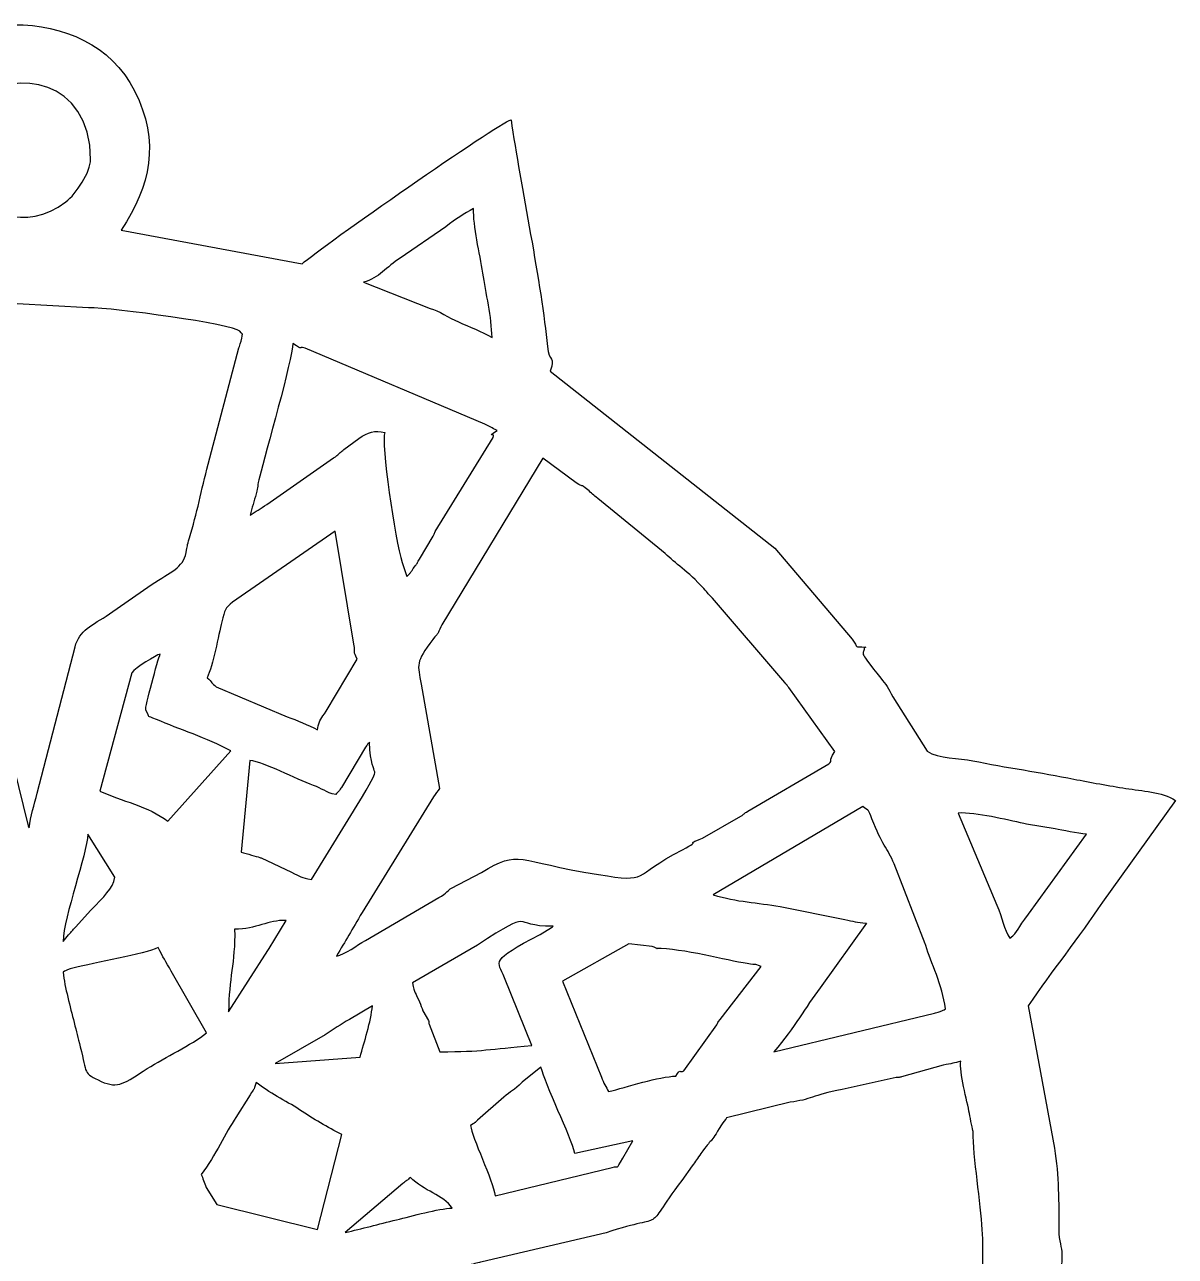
# Model space of a CAD drawing. Header units: millimetres. Extents: x -101 to 99, y -101 to 103.
# Drawn here: x 28.09 to 51.66, y 76.53 to 101.74 of the extents above; entities that cross this region are included whole.
import ezdxf

# ---------------------------------------------------------------- set-up
doc = ezdxf.new("R2010")
doc.units = ezdxf.units.MM
doc.header["$MEASUREMENT"] = 0
doc.layers.add('layer 1', color=7, linetype='Continuous')

msp = doc.modelspace()

# ---------------------------------------------------------------- linework, layer by layer
at = {"layer": 'layer 1'}
for points, knots in [([(49.3329, 69.6046), (49.2068, 69.7942), (49.063, 69.9256), (48.9628, 70.1201), (48.9628, 70.1201), (48.7252, 70.581), (48.4967, 70.5656), (48.672, 71.2179), (48.672, 71.2179), (48.9985, 72.4329), (49.1935, 73.6604), (49.2788, 74.9419), (49.2788, 74.9419), (49.2979, 75.2294), (49.2631, 75.5395), (49.2727, 75.8262), (49.2727, 75.8262), (49.282, 76.1036), (49.3384, 76.2111), (49.3382, 76.577), (49.3382, 76.577), (49.3382, 76.7209), (49.2752, 76.829), (49.2743, 77.0768), (49.2743, 77.0768), (49.2721, 77.6179), (49.2777, 78.1918), (49.1836, 78.7434), (49.1836, 78.7434), (49.1836, 78.7434), (48.6488, 81.6605), (48.6488, 81.6605), (48.6488, 81.6605), (49.1279, 82.3792), (49.6929, 83.057), (50.1663, 83.7835), (50.1663, 83.7835), (50.1663, 83.7835), (51.6617, 85.8653), (51.6617, 85.8653), (51.6617, 85.8653), (51.3902, 86.0437), (50.9704, 86.0581), (50.6489, 86.1096), (50.6489, 86.1096), (50.3084, 86.1642), (49.9095, 86.2347), (49.5848, 86.3007), (49.5848, 86.3007), (48.9134, 86.4373), (48.1897, 86.5359), (47.5111, 86.6775), (47.5111, 86.6775), (47.2407, 86.734), (46.8072, 86.7212), (46.5782, 86.8692), (46.5782, 86.8692), (46.5782, 86.8692), (45.8753, 87.9878), (45.8753, 87.9878), (45.8753, 87.9878), (45.7832, 88.1618), (45.7331, 88.2373), (45.6278, 88.3681), (45.6278, 88.3681), (45.1637, 88.9439), (45.2702, 88.8211), (45.289, 88.9786), (45.289, 88.9786), (45.2911, 88.9959), (45.3113, 88.9945), (45.3217, 89.0033), (45.3217, 89.0033), (45.0565, 89.0127), (45.1817, 88.9744), (45.0416, 89.1621), (45.0416, 89.1621), (45.0416, 89.1621), (43.454, 91.0277), (43.454, 91.0277), (43.454, 91.0277), (43.454, 91.0277), (38.8572, 94.6517), (38.8572, 94.6517), (38.8572, 94.6517), (38.9656, 94.9691), (38.829, 94.8211), (38.7985, 95.158), (38.7985, 95.158), (38.6872, 96.3902), (38.2451, 98.4827), (38.0541, 99.7979), (38.0541, 99.7979), (37.7736, 99.7102), (34.1701, 97.2032), (33.7737, 96.848), (33.7737, 96.848), (33.7737, 96.848), (30.0711, 97.5386), (30.0711, 97.5386), (30.0711, 97.5386), (30.6686, 98.4358), (30.87, 99.3492), (30.3448, 100.3861), (30.3448, 100.3861), (29.863, 101.3375), (28.8791, 101.7442), (27.8743, 101.7435), (27.8743, 101.7435), (26.9339, 101.7428), (26.0669, 100.9784), (25.7184, 100.1958), (25.7184, 100.1958), (25.2817, 99.2152), (25.54, 98.437), (26.0533, 97.5396), (26.0533, 97.5396), (26.0533, 97.5396), (24.3546, 97.2935), (24.3546, 97.2935), (24.3546, 97.2935), (22.553, 96.9199), (22.9925, 96.8451), (22.2499, 97.3681), (22.2499, 97.3681), (22.2499, 97.3681), (20.6712, 98.4925), (20.6712, 98.4925), (20.6712, 98.4925), (20.3647, 98.7067), (18.877, 99.8893), (18.5229, 99.9894), (18.5229, 99.9894), (18.5187, 99.4548), (18.159, 97.8277), (18.0568, 97.3144), (18.0568, 97.3144), (18.0568, 97.3144), (17.7431, 95.7366), (17.7431, 95.7366), (17.7431, 95.7366), (17.7356, 95.6062), (17.7594, 95.6784), (17.7305, 95.5066), (17.7305, 95.5066), (17.6847, 95.2348), (17.6454, 95.1434), (17.6428, 94.8417), (17.6428, 94.8417), (17.366, 94.7773), (16.6733, 94.3134), (16.4087, 94.13), (16.4087, 94.13), (16.4087, 94.13), (14.9833, 93.104), (14.9833, 93.104), (14.9833, 93.104), (14.0991, 92.4116), (12.6647, 91.1556), (11.9975, 90.258), (11.9975, 90.258), (11.9975, 90.258), (11.3502, 89.4606), (11.3502, 89.4606), (11.3502, 89.4606), (11.1776, 89.2437), (11.0587, 89.1054), (10.9157, 88.8907), (10.9157, 88.8907), (10.8381, 88.7743), (10.7956, 88.7158), (10.7042, 88.5992), (10.7042, 88.5992), (10.4338, 88.2542), (9.962, 87.2925), (9.6744, 87.1874), (9.6744, 87.1874), (9.6445, 87.1765), (9.5381, 87.1473), (9.5259, 87.1447), (9.5259, 87.1447), (9.4026, 87.1185), (9.3156, 87.1204), (9.1888, 87.1007), (9.1888, 87.1007), (8.9358, 87.0614), (8.7575, 87.0255), (8.5451, 86.9948), (8.5451, 86.9948), (8.5451, 86.9948), (5.9595, 86.5678), (5.9595, 86.5678), (5.9595, 86.5678), (5.5417, 86.5073), (5.0763, 86.3773), (4.6534, 86.3674), (4.6534, 86.3674), (4.7485, 86.1789), (4.8004, 86.1263), (4.9182, 85.9453), (4.9182, 85.9453), (5.0363, 85.7638), (5.0908, 85.7173), (5.2022, 85.5333), (5.2022, 85.5333), (5.2022, 85.5333), (6.8437, 83.165), (6.8437, 83.165), (6.8437, 83.165), (6.9583, 83.0177), (7.0068, 82.9132), (7.1239, 82.7512), (7.1239, 82.7512), (7.694, 81.9627), (7.6225, 82.2918), (7.4374, 81.3857), (7.4374, 81.3857), (7.4374, 81.3857), (6.9047, 78.2113), (6.9047, 78.2113), (6.9047, 78.2113), (6.8773, 77.0066), (6.785, 75.6665), (6.914, 74.447), (6.914, 74.447), (6.9483, 74.1232), (6.9751, 74.4873), (6.9754, 74.1921), (6.9754, 74.1921), (6.9767, 73.2167), (7.2694, 72.2912), (7.4552, 71.3419), (7.4552, 71.3419), (7.5136, 71.0439), (7.4471, 71.0237), (7.3117, 70.8429), (7.3117, 70.8429), (6.7333, 70.0708), (6.2371, 69.2603), (5.6375, 68.4991), (5.6375, 68.4991), (5.6375, 68.4991), (4.5203, 66.912), (4.5203, 66.912), (4.5203, 66.912), (4.8175, 66.7044), (5.3125, 66.7089), (5.6416, 66.6435), (5.6416, 66.6435), (5.6416, 66.6435), (9.0405, 66.0276), (9.0405, 66.0276), (9.0405, 66.0276), (9.7634, 65.8796), (9.6551, 65.8669), (9.957, 65.2927), (9.957, 65.2927), (9.957, 65.2927), (10.775, 64.0617), (10.775, 64.0617), (10.775, 64.0617), (10.8499, 63.9561), (10.8424, 63.9713), (10.9112, 63.8812), (10.9112, 63.8812), (11.1179, 63.6107), (11.2785, 63.374), (11.5074, 63.0982), (11.5074, 63.0982), (11.5074, 63.0982), (12.4668, 61.9828), (12.4668, 61.9828), (12.4668, 61.9828), (12.5726, 61.8492), (12.6871, 61.7211), (12.7954, 61.6162), (12.7954, 61.6162), (13.2297, 61.1958), (13.5814, 60.7846), (14.042, 60.4229), (14.042, 60.4229), (14.042, 60.4229), (14.9858, 59.6723), (14.9858, 59.6723), (14.9858, 59.6723), (15.1055, 59.578), (15.2316, 59.4679), (15.36, 59.3592), (15.36, 59.3592), (15.36, 59.3592), (17.1268, 58.1696), (17.1268, 58.1696), (17.1268, 58.1696), (17.237, 58.1044), (17.2854, 58.0065), (17.3196, 57.8032), (17.3196, 57.8032), (17.452, 57.0157), (17.5501, 56.0053), (17.7253, 55.2658), (17.7253, 55.2658), (17.7572, 55.1314), (17.753, 55.0888), (17.7784, 54.9359), (17.7784, 54.9359), (17.8084, 54.7547), (17.8083, 54.7898), (17.8218, 54.574), (17.8218, 54.574), (17.8476, 54.1588), (18.0819, 53.4992), (18.0836, 52.9795), (18.0836, 52.9795), (18.399, 53.0617), (18.5694, 53.2593), (18.8167, 53.439), (18.8167, 53.439), (18.8167, 53.439), (21.1641, 55.0471), (21.1641, 55.0471), (21.1641, 55.0471), (21.4032, 55.2081), (21.6697, 55.442), (21.9325, 55.5658), (21.9325, 55.5658), (22.1755, 55.6802), (22.2897, 55.9558), (22.6129, 55.8706), (22.6129, 55.8706), (22.7572, 55.8325), (22.7604, 55.8146), (22.8701, 55.7872), (22.8701, 55.7872), (22.8701, 55.7872), (26.1393, 55.2225), (26.1393, 55.2225), (26.1393, 55.2225), (26.4266, 55.2464), (26.4915, 55.2148), (26.6912, 55.1874), (26.6912, 55.1874), (27.226, 55.1141), (28.7329, 55.1464), (29.3202, 55.1734), (29.3202, 55.1734), (30.1788, 55.2131), (31.0976, 55.376), (31.938, 55.5052), (31.938, 55.5052), (33.543, 55.752), (33.0172, 56.1126), (34.2214, 55.1844), (34.2214, 55.1844), (34.2214, 55.1844), (36.7485, 53.3733), (36.7485, 53.3733), (36.7485, 53.3733), (37.0148, 53.1787), (37.3126, 52.9163), (37.6143, 52.7912), (37.6143, 52.7912), (37.6143, 52.7912), (38.55, 57.8747), (38.55, 57.8747), (38.55, 57.8747), (38.5573, 57.8793), (38.5704, 57.885), (38.5731, 57.8867), (38.5731, 57.8867), (38.5757, 57.8883), (38.5923, 57.897), (38.5956, 57.8992), (38.5956, 57.8992), (38.599, 57.9014), (38.6139, 57.9106), (38.6177, 57.9134), (38.6177, 57.9134), (38.6177, 57.9134), (38.6641, 57.951), (38.6641, 57.951), (38.6641, 57.951), (38.7201, 57.9968), (38.7126, 58.0047), (38.7934, 58.0567), (38.7934, 58.0567), (39.6155, 58.5865), (40.1397, 58.8596), (40.9853, 59.5186), (40.9853, 59.5186), (41.253, 59.7271), (40.7447, 59.361), (41.0484, 59.5672), (41.0484, 59.5672), (41.0484, 59.5672), (41.1989, 59.6721), (41.1989, 59.6721), (41.1989, 59.6721), (41.4233, 59.903), (41.6662, 60.0228), (41.8969, 60.232), (41.8969, 60.232), (42.7747, 61.0282), (43.6123, 61.8422), (44.371, 62.7767), (44.371, 62.7767), (44.4523, 62.8769), (44.5039, 62.9641), (44.5941, 63.0631), (44.5941, 63.0631), (45.0232, 63.5344), (45.4262, 64.0917), (45.7871, 64.6389), (45.7871, 64.6389), (45.7871, 64.6389), (45.9183, 64.8691), (45.9183, 64.8691), (45.9183, 64.8691), (45.9318, 64.8921), (46.0117, 65.0249), (46.0168, 65.0322), (46.0168, 65.0322), (46.0168, 65.0322), (46.1485, 65.1842), (46.1485, 65.1842), (46.1485, 65.1842), (46.1517, 65.1891), (46.1593, 65.2033), (46.1618, 65.2084), (46.1618, 65.2084), (46.1618, 65.2084), (46.3256, 65.5941), (46.3256, 65.5941), (46.3256, 65.5941), (46.8783, 65.5856), (48.3506, 65.903), (48.8767, 65.9933), (48.8767, 65.9933), (48.8767, 65.9933), (51.4721, 66.4727), (51.4721, 66.4727), (51.4721, 66.4727), (51.4721, 66.4727), (49.6834, 69.0796), (49.6834, 69.0796), (49.6834, 69.0796), (49.6138, 69.1897), (49.5919, 69.2397), (49.5149, 69.3489), (49.5149, 69.3489), (49.5149, 69.3489), (49.3329, 69.6046), (49.3329, 69.6046)], [0, 0, 0, 0, 0.0087719, 0.0087719, 0.0087719, 0.0087719, 0.0175439, 0.0175439, 0.0175439, 0.0175439, 0.0263158, 0.0263158, 0.0263158, 0.0263158, 0.0350877, 0.0350877, 0.0350877, 0.0350877, 0.0438596, 0.0438596, 0.0438596, 0.0438596, 0.0526316, 0.0526316, 0.0526316, 0.0526316, 0.0614035, 0.0614035, 0.0614035, 0.0614035, 0.0701754, 0.0701754, 0.0701754, 0.0701754, 0.0789474, 0.0789474, 0.0789474, 0.0789474, 0.0877193, 0.0877193, 0.0877193, 0.0877193, 0.0964912, 0.0964912, 0.0964912, 0.0964912, 0.1052632, 0.1052632, 0.1052632, 0.1052632, 0.1140351, 0.1140351, 0.1140351, 0.1140351, 0.122807, 0.122807, 0.122807, 0.122807, 0.1315789, 0.1315789, 0.1315789, 0.1315789, 0.1403509, 0.1403509, 0.1403509, 0.1403509, 0.1491228, 0.1491228, 0.1491228, 0.1491228, 0.1578947, 0.1578947, 0.1578947, 0.1578947, 0.1666667, 0.1666667, 0.1666667, 0.1666667, 0.1754386, 0.1754386, 0.1754386, 0.1754386, 0.1842105, 0.1842105, 0.1842105, 0.1842105, 0.1929825, 0.1929825, 0.1929825, 0.1929825, 0.2017544, 0.2017544, 0.2017544, 0.2017544, 0.2105263, 0.2105263, 0.2105263, 0.2105263, 0.2192982, 0.2192982, 0.2192982, 0.2192982, 0.2280702, 0.2280702, 0.2280702, 0.2280702, 0.2368421, 0.2368421, 0.2368421, 0.2368421, 0.245614, 0.245614, 0.245614, 0.245614, 0.254386, 0.254386, 0.254386, 0.254386, 0.2631579, 0.2631579, 0.2631579, 0.2631579, 0.2719298, 0.2719298, 0.2719298, 0.2719298, 0.2807018, 0.2807018, 0.2807018, 0.2807018, 0.2894737, 0.2894737, 0.2894737, 0.2894737, 0.2982456, 0.2982456, 0.2982456, 0.2982456, 0.3070175, 0.3070175, 0.3070175, 0.3070175, 0.3157895, 0.3157895, 0.3157895, 0.3157895, 0.3245614, 0.3245614, 0.3245614, 0.3245614, 0.3333333, 0.3333333, 0.3333333, 0.3333333, 0.3421053, 0.3421053, 0.3421053, 0.3421053, 0.3508772, 0.3508772, 0.3508772, 0.3508772, 0.3596491, 0.3596491, 0.3596491, 0.3596491, 0.3684211, 0.3684211, 0.3684211, 0.3684211, 0.377193, 0.377193, 0.377193, 0.377193, 0.3859649, 0.3859649, 0.3859649, 0.3859649, 0.3947368, 0.3947368, 0.3947368, 0.3947368, 0.4035088, 0.4035088, 0.4035088, 0.4035088, 0.4122807, 0.4122807, 0.4122807, 0.4122807, 0.4210526, 0.4210526, 0.4210526, 0.4210526, 0.4298246, 0.4298246, 0.4298246, 0.4298246, 0.4385965, 0.4385965, 0.4385965, 0.4385965, 0.4473684, 0.4473684, 0.4473684, 0.4473684, 0.4561404, 0.4561404, 0.4561404, 0.4561404, 0.4649123, 0.4649123, 0.4649123, 0.4649123, 0.4736842, 0.4736842, 0.4736842, 0.4736842, 0.4824561, 0.4824561, 0.4824561, 0.4824561, 0.4912281, 0.4912281, 0.4912281, 0.4912281, 0.5, 0.5, 0.5, 0.5, 0.5087719, 0.5087719, 0.5087719, 0.5087719, 0.5175439, 0.5175439, 0.5175439, 0.5175439, 0.5263158, 0.5263158, 0.5263158, 0.5263158, 0.5350877, 0.5350877, 0.5350877, 0.5350877, 0.5438596, 0.5438596, 0.5438596, 0.5438596, 0.5526316, 0.5526316, 0.5526316, 0.5526316, 0.5614035, 0.5614035, 0.5614035, 0.5614035, 0.5701754, 0.5701754, 0.5701754, 0.5701754, 0.5789474, 0.5789474, 0.5789474, 0.5789474, 0.5877193, 0.5877193, 0.5877193, 0.5877193, 0.5964912, 0.5964912, 0.5964912, 0.5964912, 0.6052632, 0.6052632, 0.6052632, 0.6052632, 0.6140351, 0.6140351, 0.6140351, 0.6140351, 0.622807, 0.622807, 0.622807, 0.622807, 0.6315789, 0.6315789, 0.6315789, 0.6315789, 0.6403509, 0.6403509, 0.6403509, 0.6403509, 0.6491228, 0.6491228, 0.6491228, 0.6491228, 0.6578947, 0.6578947, 0.6578947, 0.6578947, 0.6666667, 0.6666667, 0.6666667, 0.6666667, 0.6754386, 0.6754386, 0.6754386, 0.6754386, 0.6842105, 0.6842105, 0.6842105, 0.6842105, 0.6929825, 0.6929825, 0.6929825, 0.6929825, 0.7017544, 0.7017544, 0.7017544, 0.7017544, 0.7105263, 0.7105263, 0.7105263, 0.7105263, 0.7192982, 0.7192982, 0.7192982, 0.7192982, 0.7280702, 0.7280702, 0.7280702, 0.7280702, 0.7368421, 0.7368421, 0.7368421, 0.7368421, 0.745614, 0.745614, 0.745614, 0.745614, 0.754386, 0.754386, 0.754386, 0.754386, 0.7631579, 0.7631579, 0.7631579, 0.7631579, 0.7719298, 0.7719298, 0.7719298, 0.7719298, 0.7807018, 0.7807018, 0.7807018, 0.7807018, 0.7894737, 0.7894737, 0.7894737, 0.7894737, 0.7982456, 0.7982456, 0.7982456, 0.7982456, 0.8070175, 0.8070175, 0.8070175, 0.8070175, 0.8157895, 0.8157895, 0.8157895, 0.8157895, 0.8245614, 0.8245614, 0.8245614, 0.8245614, 0.8333333, 0.8333333, 0.8333333, 0.8333333, 0.8421053, 0.8421053, 0.8421053, 0.8421053, 0.8508772, 0.8508772, 0.8508772, 0.8508772, 0.8596491, 0.8596491, 0.8596491, 0.8596491, 0.8684211, 0.8684211, 0.8684211, 0.8684211, 0.877193, 0.877193, 0.877193, 0.877193, 0.8859649, 0.8859649, 0.8859649, 0.8859649, 0.8947368, 0.8947368, 0.8947368, 0.8947368, 0.9035088, 0.9035088, 0.9035088, 0.9035088, 0.9122807, 0.9122807, 0.9122807, 0.9122807, 0.9210526, 0.9210526, 0.9210526, 0.9210526, 0.9298246, 0.9298246, 0.9298246, 0.9298246, 0.9385965, 0.9385965, 0.9385965, 0.9385965, 0.9473684, 0.9473684, 0.9473684, 0.9473684, 0.9561404, 0.9561404, 0.9561404, 0.9561404, 0.9649123, 0.9649123, 0.9649123, 0.9649123, 0.9736842, 0.9736842, 0.9736842, 0.9736842, 0.9824561, 0.9824561, 0.9824561, 0.9824561, 1, 1, 1, 1]), ([(29.4428, 98.9821), (29.4429, 98.7387), (29.1525, 98.2817), (28.933, 98.1153), (28.933, 98.1153), (28.1105, 97.4918), (27.2011, 97.8812), (26.8608, 98.5317), (26.8608, 98.5317), (26.8345, 98.582), (26.7899, 98.7067), (26.7752, 98.7579), (26.7752, 98.7579), (26.7178, 98.9573), (26.6685, 99.1094), (26.7091, 99.3247), (26.7091, 99.3247), (26.7839, 99.722), (26.9475, 99.9867), (27.1987, 100.223), (27.1987, 100.223), (27.8493, 100.8346), (29.442, 100.656), (29.4428, 98.9821)], [0, 0, 0, 0, 0.1428571, 0.1428571, 0.1428571, 0.1428571, 0.2857143, 0.2857143, 0.2857143, 0.2857143, 0.4285714, 0.4285714, 0.4285714, 0.4285714, 0.5714286, 0.5714286, 0.5714286, 0.5714286, 0.7142857, 0.7142857, 0.7142857, 0.7142857, 1, 1, 1, 1]), ([(35.0291, 96.4712), (35.3545, 96.5561), (35.5016, 96.7879), (35.7828, 96.9655), (35.7828, 96.9655), (35.7828, 96.9655), (36.7185, 97.6038), (36.7185, 97.6038), (36.7185, 97.6038), (36.9268, 97.7735), (37.0851, 97.8683), (37.288, 97.9777), (37.288, 97.9777), (37.272, 97.6288), (37.4178, 97.0544), (37.4766, 96.6593), (37.4766, 96.6593), (37.536, 96.2602), (37.6579, 95.751), (37.665, 95.342), (37.665, 95.342), (37.4429, 95.4631), (37.2044, 95.5575), (36.9771, 95.6588), (36.9771, 95.6588), (36.7789, 95.747), (36.5759, 95.8829), (36.3986, 95.9366), (36.3986, 95.9366), (36.3986, 95.9366), (35.0291, 96.4712), (35.0291, 96.4712)], [0, 0, 0, 0, 0.1111111, 0.1111111, 0.1111111, 0.1111111, 0.2222222, 0.2222222, 0.2222222, 0.2222222, 0.3333333, 0.3333333, 0.3333333, 0.3333333, 0.4444444, 0.4444444, 0.4444444, 0.4444444, 0.5555556, 0.5555556, 0.5555556, 0.5555556, 0.6666667, 0.6666667, 0.6666667, 0.6666667, 0.7777778, 0.7777778, 0.7777778, 0.7777778, 1, 1, 1, 1]), ([(23.9207, 95.5928), (24.351, 95.5927), (26.0604, 96.0082), (26.9876, 95.9599), (26.9876, 95.9599), (27.2954, 95.9439), (27.61, 96.0325), (27.9371, 96.0322), (27.9371, 96.0322), (27.9371, 96.0322), (29.3999, 95.9499), (29.3999, 95.9499), (29.3999, 95.9499), (29.9122, 95.9457), (32.3501, 95.618), (32.5019, 95.4668), (32.5019, 95.4668), (32.5717, 95.3641), (32.5551, 95.4658), (32.5396, 95.325), (32.5396, 95.325), (32.5321, 95.2564), (32.4853, 95.1497), (32.4794, 95.13), (32.4794, 95.13), (32.4794, 95.13), (31.8504, 92.7439), (31.8504, 92.7439), (31.8504, 92.7439), (31.7079, 92.2198), (31.6242, 91.742), (31.4684, 91.2391), (31.4684, 91.2391), (31.4107, 91.0531), (31.4307, 91.0859), (31.3981, 90.9361), (31.3981, 90.9361), (31.328, 90.6133), (31.1018, 90.5641), (30.6829, 90.2739), (30.6829, 90.2739), (30.6829, 90.2739), (29.8318, 89.6811), (29.8318, 89.6811), (29.8318, 89.6811), (29.4633, 89.4416), (29.217, 89.3528), (29.1231, 89.006), (29.1231, 89.006), (29.1231, 89.006), (28.3492, 86.016), (28.3492, 86.016), (28.3492, 86.016), (28.2918, 85.7679), (28.2088, 85.5382), (28.1839, 85.3047), (28.1839, 85.3047), (28.1764, 85.3169), (28.1655, 85.3336), (28.1618, 85.3415), (28.1618, 85.3415), (28.1618, 85.3415), (27.453, 88.2053), (27.453, 88.2053), (27.453, 88.2053), (27.2378, 89.2043), (27.3093, 89.16), (26.9059, 89.4781), (26.9059, 89.4781), (26.9059, 89.4781), (25.5638, 90.4603), (25.5638, 90.4603), (25.5638, 90.4603), (25.0431, 90.8242), (25.1085, 90.5912), (24.9772, 91.1896), (24.9772, 91.1896), (24.9772, 91.1896), (23.9207, 95.5928), (23.9207, 95.5928)], [0, 0, 0, 0, 0.047619, 0.047619, 0.047619, 0.047619, 0.0952381, 0.0952381, 0.0952381, 0.0952381, 0.1428571, 0.1428571, 0.1428571, 0.1428571, 0.1904762, 0.1904762, 0.1904762, 0.1904762, 0.2380952, 0.2380952, 0.2380952, 0.2380952, 0.2857143, 0.2857143, 0.2857143, 0.2857143, 0.3333333, 0.3333333, 0.3333333, 0.3333333, 0.3809524, 0.3809524, 0.3809524, 0.3809524, 0.4285714, 0.4285714, 0.4285714, 0.4285714, 0.4761905, 0.4761905, 0.4761905, 0.4761905, 0.5238095, 0.5238095, 0.5238095, 0.5238095, 0.5714286, 0.5714286, 0.5714286, 0.5714286, 0.6190476, 0.6190476, 0.6190476, 0.6190476, 0.6666667, 0.6666667, 0.6666667, 0.6666667, 0.7142857, 0.7142857, 0.7142857, 0.7142857, 0.7619048, 0.7619048, 0.7619048, 0.7619048, 0.8095238, 0.8095238, 0.8095238, 0.8095238, 0.8571429, 0.8571429, 0.8571429, 0.8571429, 0.9047619, 0.9047619, 0.9047619, 0.9047619, 1, 1, 1, 1]), ([(32.7105, 91.7057), (32.746, 91.8489), (32.7918, 91.9978), (32.8324, 92.1401), (32.8324, 92.1401), (32.8781, 92.3005), (32.8496, 92.2746), (32.9074, 92.502), (32.9074, 92.502), (33.0214, 92.9507), (33.5784, 94.9072), (33.5854, 95.2165), (33.5854, 95.2165), (33.832, 95.0599), (33.6626, 95.165), (33.836, 95.1243), (33.836, 95.1243), (33.836, 95.1243), (37.5196, 93.5653), (37.5196, 93.5653), (37.5196, 93.5653), (37.6255, 93.5128), (37.649, 93.495), (37.7673, 93.4362), (37.7673, 93.4362), (37.5294, 93.261), (37.746, 93.432), (37.6848, 93.29), (37.6848, 93.29), (37.6848, 93.29), (36.4993, 91.3717), (36.4993, 91.3717), (36.4993, 91.3717), (36.4797, 91.3261), (36.5061, 91.3541), (36.4594, 91.2753), (36.4594, 91.2753), (36.4594, 91.2753), (36.1775, 90.8031), (36.1775, 90.8031), (36.1775, 90.8031), (36.103, 90.6742), (36.1405, 90.7313), (36.0515, 90.6083), (36.0515, 90.6083), (35.9723, 90.4989), (36.0192, 90.5466), (35.9195, 90.4505), (35.9195, 90.4505), (35.9195, 90.4505), (35.8212, 90.7321), (35.8212, 90.7321), (35.8212, 90.7321), (35.6877, 91.1937), (35.3788, 93.2098), (35.4682, 93.3967), (35.4682, 93.3967), (35.2599, 93.4434), (35.128, 93.4101), (34.9337, 93.2734), (34.9337, 93.2734), (34.9337, 93.2734), (34.6272, 93.0441), (34.6272, 93.0441), (34.6272, 93.0441), (34.616, 93.0362), (34.6023, 93.0242), (34.5916, 93.0159), (34.5916, 93.0159), (34.532, 92.9698), (34.5269, 92.9515), (34.4208, 92.8743), (34.4208, 92.8743), (34.4208, 92.8743), (33.0504, 91.9244), (33.0504, 91.9244), (33.0504, 91.9244), (32.9233, 91.8354), (32.8213, 91.7766), (32.7105, 91.7057)], [0, 0, 0, 0, 0.047619, 0.047619, 0.047619, 0.047619, 0.0952381, 0.0952381, 0.0952381, 0.0952381, 0.1428571, 0.1428571, 0.1428571, 0.1428571, 0.1904762, 0.1904762, 0.1904762, 0.1904762, 0.2380952, 0.2380952, 0.2380952, 0.2380952, 0.2857143, 0.2857143, 0.2857143, 0.2857143, 0.3333333, 0.3333333, 0.3333333, 0.3333333, 0.3809524, 0.3809524, 0.3809524, 0.3809524, 0.4285714, 0.4285714, 0.4285714, 0.4285714, 0.4761905, 0.4761905, 0.4761905, 0.4761905, 0.5238095, 0.5238095, 0.5238095, 0.5238095, 0.5714286, 0.5714286, 0.5714286, 0.5714286, 0.6190476, 0.6190476, 0.6190476, 0.6190476, 0.6666667, 0.6666667, 0.6666667, 0.6666667, 0.7142857, 0.7142857, 0.7142857, 0.7142857, 0.7619048, 0.7619048, 0.7619048, 0.7619048, 0.8095238, 0.8095238, 0.8095238, 0.8095238, 0.8571429, 0.8571429, 0.8571429, 0.8571429, 0.9047619, 0.9047619, 0.9047619, 0.9047619, 1, 1, 1, 1]), ([(36.2118, 88.243), (36.1429, 88.6517), (36.0888, 88.6779), (36.4513, 89.1596), (36.4513, 89.1596), (36.4642, 89.1767), (36.5296, 89.2474), (36.5335, 89.2528), (36.5335, 89.2528), (36.5383, 89.2593), (36.5492, 89.2742), (36.5532, 89.2804), (36.5532, 89.2804), (36.5568, 89.2859), (36.5647, 89.3011), (36.5678, 89.3066), (36.5678, 89.3066), (36.5735, 89.3168), (36.6115, 89.4094), (36.6386, 89.4603), (36.6386, 89.4603), (36.6386, 89.4603), (38.7087, 92.8714), (38.7087, 92.8714), (38.7087, 92.8714), (38.7087, 92.8714), (39.3914, 92.3626), (39.3914, 92.3626), (39.3914, 92.3626), (39.5551, 92.2647), (39.4545, 92.3596), (39.6273, 92.2198), (39.6273, 92.2198), (39.7, 92.161), (39.7433, 92.1084), (39.8327, 92.046), (39.8327, 92.046), (39.8327, 92.046), (41.2117, 90.9173), (41.2117, 90.9173), (41.2117, 90.9173), (41.4154, 90.7157), (41.6753, 90.5601), (42.001, 90.2014), (42.001, 90.2014), (42.0954, 90.0974), (42.0971, 90.0819), (42.1824, 90.0052), (42.1824, 90.0052), (42.1824, 90.0052), (43.6621, 88.2785), (43.6621, 88.2785), (43.6621, 88.2785), (43.7274, 88.1989), (43.6902, 88.2467), (43.7419, 88.1764), (43.7419, 88.1764), (43.7419, 88.1764), (44.688, 86.8636), (44.688, 86.8636), (44.688, 86.8636), (44.5311, 86.6289), (44.6634, 86.7217), (44.5657, 86.6104), (44.5657, 86.6104), (44.5657, 86.6104), (42.9057, 85.6447), (42.9057, 85.6447), (42.9057, 85.6447), (42.8135, 85.5917), (42.8447, 85.5945), (42.759, 85.5406), (42.759, 85.5406), (42.759, 85.5406), (41.9778, 85.0941), (41.9778, 85.0941), (41.9778, 85.0941), (41.5548, 84.9273), (42.0199, 85.0905), (41.5646, 84.8544), (41.5646, 84.8544), (40.4917, 84.2981), (40.9118, 84.1775), (39.8461, 84.3461), (39.8461, 84.3461), (38.1303, 84.6175), (38.2486, 84.8765), (37.4459, 84.3896), (37.4459, 84.3896), (37.4459, 84.3896), (36.8355, 84.0708), (36.8355, 84.0708), (36.8355, 84.0708), (36.7584, 84.0302), (36.7445, 83.9612), (36.5755, 83.8757), (36.5755, 83.8757), (36.5755, 83.8757), (35.0705, 83.0003), (35.0705, 83.0003), (35.0705, 83.0003), (34.8864, 82.8975), (34.6712, 82.7166), (34.4768, 82.6774), (34.4768, 82.6774), (34.6656, 82.9882), (34.796, 83.2195), (35.003, 83.5696), (35.003, 83.5696), (35.003, 83.5696), (36.4662, 85.9378), (36.4662, 85.9378), (36.4662, 85.9378), (36.5157, 86.013), (36.5472, 86.0458), (36.5903, 86.1086), (36.5903, 86.1086), (36.5903, 86.1086), (36.2118, 88.243), (36.2118, 88.243)], [0, 0, 0, 0, 0.0322581, 0.0322581, 0.0322581, 0.0322581, 0.0645161, 0.0645161, 0.0645161, 0.0645161, 0.0967742, 0.0967742, 0.0967742, 0.0967742, 0.1290323, 0.1290323, 0.1290323, 0.1290323, 0.1612903, 0.1612903, 0.1612903, 0.1612903, 0.1935484, 0.1935484, 0.1935484, 0.1935484, 0.2258065, 0.2258065, 0.2258065, 0.2258065, 0.2580645, 0.2580645, 0.2580645, 0.2580645, 0.2903226, 0.2903226, 0.2903226, 0.2903226, 0.3225806, 0.3225806, 0.3225806, 0.3225806, 0.3548387, 0.3548387, 0.3548387, 0.3548387, 0.3870968, 0.3870968, 0.3870968, 0.3870968, 0.4193548, 0.4193548, 0.4193548, 0.4193548, 0.4516129, 0.4516129, 0.4516129, 0.4516129, 0.483871, 0.483871, 0.483871, 0.483871, 0.516129, 0.516129, 0.516129, 0.516129, 0.5483871, 0.5483871, 0.5483871, 0.5483871, 0.5806452, 0.5806452, 0.5806452, 0.5806452, 0.6129032, 0.6129032, 0.6129032, 0.6129032, 0.6451613, 0.6451613, 0.6451613, 0.6451613, 0.6774194, 0.6774194, 0.6774194, 0.6774194, 0.7096774, 0.7096774, 0.7096774, 0.7096774, 0.7419355, 0.7419355, 0.7419355, 0.7419355, 0.7741935, 0.7741935, 0.7741935, 0.7741935, 0.8064516, 0.8064516, 0.8064516, 0.8064516, 0.8387097, 0.8387097, 0.8387097, 0.8387097, 0.8709677, 0.8709677, 0.8709677, 0.8709677, 0.9032258, 0.9032258, 0.9032258, 0.9032258, 0.9354839, 0.9354839, 0.9354839, 0.9354839, 1, 1, 1, 1]), ([(31.8282, 88.3757), (31.9527, 88.6233), (32.0619, 89.253), (32.1315, 89.5191), (32.1315, 89.5191), (32.198, 89.7733), (32.1907, 89.7956), (32.3504, 89.9232), (32.3504, 89.9232), (32.3504, 89.9232), (34.4491, 91.3732), (34.4491, 91.3732), (34.4491, 91.3732), (34.4491, 91.3732), (34.8337, 89.0629), (34.8337, 89.0629), (34.8337, 89.0629), (34.8783, 88.8472), (34.8076, 88.9514), (34.9034, 88.7523), (34.9034, 88.7523), (34.9034, 88.7523), (34.2674, 87.6899), (34.2674, 87.6899), (34.2674, 87.6899), (34.1624, 87.5251), (34.1401, 87.5547), (34.087, 87.3093), (34.087, 87.3093), (33.8937, 87.4152), (33.6673, 87.5017), (33.4719, 87.5754), (33.4719, 87.5754), (33.4719, 87.5754), (32.0177, 88.19), (32.0177, 88.19), (32.0177, 88.19), (31.9167, 88.2621), (31.9358, 88.2806), (31.8282, 88.3757)], [0, 0, 0, 0, 0.0909091, 0.0909091, 0.0909091, 0.0909091, 0.1818182, 0.1818182, 0.1818182, 0.1818182, 0.2727273, 0.2727273, 0.2727273, 0.2727273, 0.3636364, 0.3636364, 0.3636364, 0.3636364, 0.4545455, 0.4545455, 0.4545455, 0.4545455, 0.5454545, 0.5454545, 0.5454545, 0.5454545, 0.6363636, 0.6363636, 0.6363636, 0.6363636, 0.7272727, 0.7272727, 0.7272727, 0.7272727, 0.8181818, 0.8181818, 0.8181818, 0.8181818, 1, 1, 1, 1]), ([(30.2874, 88.4748), (30.362, 88.5797), (30.7812, 88.8404), (30.8701, 88.8611), (30.8701, 88.8611), (30.8216, 88.7596), (30.548, 87.7523), (30.5727, 87.7138), (30.5727, 87.7138), (30.686, 87.5172), (30.5559, 87.6214), (30.7899, 87.5216), (30.7899, 87.5216), (31.2627, 87.3198), (31.81, 87.143), (32.3175, 86.8823), (32.3175, 86.8823), (32.3175, 86.8823), (31.0243, 85.4383), (31.0243, 85.4383), (31.0243, 85.4383), (30.6304, 85.7412), (30.0636, 85.8566), (29.6318, 86.0539), (29.6318, 86.0539), (29.6318, 86.0539), (30.2874, 88.4748), (30.2874, 88.4748)], [0, 0, 0, 0, 0.125, 0.125, 0.125, 0.125, 0.25, 0.25, 0.25, 0.25, 0.375, 0.375, 0.375, 0.375, 0.5, 0.5, 0.5, 0.5, 0.625, 0.625, 0.625, 0.625, 0.75, 0.75, 0.75, 0.75, 1, 1, 1, 1]), ([(34.4641, 85.9839), (34.4748, 85.9958), (34.4898, 86.0118), (34.4962, 86.0198), (34.4962, 86.0198), (34.5025, 86.0277), (34.5201, 86.0456), (34.5275, 86.0554), (34.5275, 86.0554), (34.5373, 86.0684), (34.5694, 86.1154), (34.5796, 86.1307), (34.5796, 86.1307), (34.5796, 86.1307), (35.0733, 86.9519), (35.0733, 86.9519), (35.0733, 86.9519), (35.1547, 87.0797), (35.0993, 86.9925), (35.1542, 87.0575), (35.1542, 87.0575), (35.1948, 86.1382), (35.4473, 86.7301), (35.0143, 85.9451), (35.0143, 85.9451), (35.0143, 85.9451), (33.9656, 84.2429), (33.9656, 84.2429), (33.9656, 84.2429), (33.7491, 84.2816), (33.742, 84.3091), (33.5584, 84.3934), (33.5584, 84.3934), (33.5584, 84.3934), (32.936, 84.6861), (32.936, 84.6861), (32.936, 84.6861), (32.9311, 84.6879), (32.915, 84.6936), (32.9096, 84.6954), (32.9096, 84.6954), (32.8244, 84.7226), (32.657, 84.7667), (32.5256, 84.8056), (32.5256, 84.8056), (32.5256, 84.8056), (32.7068, 86.6812), (32.7068, 86.6812), (32.7068, 86.6812), (33.0036, 86.6486), (33.6403, 86.3031), (34.01, 86.1706), (34.01, 86.1706), (34.1741, 86.1118), (34.2632, 86.0255), (34.4641, 85.9839)], [0, 0, 0, 0, 0.0666667, 0.0666667, 0.0666667, 0.0666667, 0.1333333, 0.1333333, 0.1333333, 0.1333333, 0.2, 0.2, 0.2, 0.2, 0.2666667, 0.2666667, 0.2666667, 0.2666667, 0.3333333, 0.3333333, 0.3333333, 0.3333333, 0.4, 0.4, 0.4, 0.4, 0.4666667, 0.4666667, 0.4666667, 0.4666667, 0.5333333, 0.5333333, 0.5333333, 0.5333333, 0.6, 0.6, 0.6, 0.6, 0.6666667, 0.6666667, 0.6666667, 0.6666667, 0.7333333, 0.7333333, 0.7333333, 0.7333333, 0.8, 0.8, 0.8, 0.8, 0.8666667, 0.8666667, 0.8666667, 0.8666667, 1, 1, 1, 1]), ([(45.2587, 85.7393), (45.3988, 85.6371), (45.3712, 85.6825), (45.4469, 85.486), (45.4469, 85.486), (45.647, 84.9666), (45.7685, 84.8832), (45.9018, 84.5664), (45.9018, 84.5664), (45.9018, 84.5664), (46.5392, 82.9309), (46.5392, 82.9309), (46.5392, 82.9309), (46.5413, 82.923), (46.5449, 82.9058), (46.5471, 82.898), (46.5471, 82.898), (46.6494, 82.5393), (46.8919, 82.0957), (46.9531, 81.5977), (46.9531, 81.5977), (46.9059, 81.5697), (46.9227, 81.5693), (46.8253, 81.5364), (46.8253, 81.5364), (46.8072, 81.5302), (46.7459, 81.513), (46.7265, 81.5089), (46.7265, 81.5089), (46.7265, 81.5089), (43.4396, 80.7201), (43.4396, 80.7201), (43.4396, 80.7201), (43.8771, 81.2403), (44.0787, 81.6181), (44.3862, 82.031), (44.3862, 82.031), (44.3862, 82.031), (45.3332, 83.355), (45.3332, 83.355), (45.3332, 83.355), (45.1294, 83.3628), (45.0713, 83.3891), (44.8888, 83.4286), (44.8888, 83.4286), (44.8888, 83.4286), (43.5699, 83.6952), (43.5699, 83.6952), (43.5699, 83.6952), (43.0928, 83.7725), (42.6907, 83.7841), (42.194, 83.9304), (42.194, 83.9304), (42.194, 83.9304), (45.2587, 85.7393), (45.2587, 85.7393)], [0, 0, 0, 0, 0.0666667, 0.0666667, 0.0666667, 0.0666667, 0.1333333, 0.1333333, 0.1333333, 0.1333333, 0.2, 0.2, 0.2, 0.2, 0.2666667, 0.2666667, 0.2666667, 0.2666667, 0.3333333, 0.3333333, 0.3333333, 0.3333333, 0.4, 0.4, 0.4, 0.4, 0.4666667, 0.4666667, 0.4666667, 0.4666667, 0.5333333, 0.5333333, 0.5333333, 0.5333333, 0.6, 0.6, 0.6, 0.6, 0.6666667, 0.6666667, 0.6666667, 0.6666667, 0.7333333, 0.7333333, 0.7333333, 0.7333333, 0.8, 0.8, 0.8, 0.8, 0.8666667, 0.8666667, 0.8666667, 0.8666667, 1, 1, 1, 1]), ([(48.2711, 83.0414), (48.1517, 83.2194), (48.1143, 83.4645), (48.0073, 83.7201), (48.0073, 83.7201), (48.0073, 83.7201), (47.2116, 85.6067), (47.2116, 85.6067), (47.2116, 85.6067), (47.5916, 85.6187), (48.2024, 85.469), (48.5585, 85.3922), (48.5585, 85.3922), (48.5769, 85.3882), (48.5923, 85.384), (48.6107, 85.3803), (48.6107, 85.3803), (48.6107, 85.3803), (49.196, 85.284), (49.196, 85.284), (49.196, 85.284), (49.3477, 85.2553), (49.6557, 85.1892), (49.8401, 85.175), (49.8401, 85.175), (49.8401, 85.175), (48.6541, 83.5364), (48.6541, 83.5364), (48.6541, 83.5364), (48.4141, 83.237), (48.4543, 83.1795), (48.2711, 83.0414)], [0, 0, 0, 0, 0.1111111, 0.1111111, 0.1111111, 0.1111111, 0.2222222, 0.2222222, 0.2222222, 0.2222222, 0.3333333, 0.3333333, 0.3333333, 0.3333333, 0.4444444, 0.4444444, 0.4444444, 0.4444444, 0.5555556, 0.5555556, 0.5555556, 0.5555556, 0.6666667, 0.6666667, 0.6666667, 0.6666667, 0.7777778, 0.7777778, 0.7777778, 0.7777778, 1, 1, 1, 1]), ([(28.8785, 82.9782), (28.8938, 83.4929), (29.3691, 84.7596), (29.3845, 85.1711), (29.3845, 85.1711), (29.3845, 85.1711), (29.9415, 84.2964), (29.9415, 84.2964), (29.9415, 84.2964), (29.8888, 84.0447), (29.7243, 83.9096), (29.4434, 83.6085), (29.4434, 83.6085), (29.4434, 83.6085), (29.1433, 83.2776), (29.1433, 83.2776), (29.1433, 83.2776), (29.0554, 83.1886), (29.0687, 83.205), (28.9915, 83.1108), (28.9915, 83.1108), (28.9915, 83.1108), (28.8785, 82.9782), (28.8785, 82.9782)], [0, 0, 0, 0, 0.1428571, 0.1428571, 0.1428571, 0.1428571, 0.2857143, 0.2857143, 0.2857143, 0.2857143, 0.4285714, 0.4285714, 0.4285714, 0.4285714, 0.5714286, 0.5714286, 0.5714286, 0.5714286, 0.7142857, 0.7142857, 0.7142857, 0.7142857, 1, 1, 1, 1]), ([(37.3639, 82.9029), (38.5927, 83.6868), (37.9965, 83.2688), (38.9195, 83.2917), (38.9195, 83.2917), (38.9082, 83.2827), (38.8925, 83.27), (38.8853, 83.265), (38.8853, 83.265), (38.8853, 83.265), (38.6482, 83.1227), (38.6482, 83.1227), (38.6482, 83.1227), (37.606, 82.5673), (37.7769, 82.5911), (37.9208, 82.2356), (37.9208, 82.2356), (37.9208, 82.2356), (38.4804, 80.8449), (38.4804, 80.8449), (38.4804, 80.8449), (37.5861, 80.7751), (37.4953, 80.7209), (36.5979, 80.7193), (36.5979, 80.7193), (36.5979, 80.7193), (36.3742, 81.2847), (36.3742, 81.2847), (36.3742, 81.2847), (36.3708, 81.3003), (36.3704, 81.3428), (36.3664, 81.3567), (36.3664, 81.3567), (36.3664, 81.3567), (36.2504, 81.5569), (36.2504, 81.5569), (36.2504, 81.5569), (36.2198, 81.619), (36.2094, 81.6707), (36.1788, 81.7423), (36.1788, 81.7423), (36.0957, 81.936), (36.0805, 81.9058), (36.0328, 82.1292), (36.0328, 82.1292), (36.0328, 82.1292), (37.3639, 82.9029), (37.3639, 82.9029)], [0, 0, 0, 0, 0.0769231, 0.0769231, 0.0769231, 0.0769231, 0.1538462, 0.1538462, 0.1538462, 0.1538462, 0.2307692, 0.2307692, 0.2307692, 0.2307692, 0.3076923, 0.3076923, 0.3076923, 0.3076923, 0.3846154, 0.3846154, 0.3846154, 0.3846154, 0.4615385, 0.4615385, 0.4615385, 0.4615385, 0.5384615, 0.5384615, 0.5384615, 0.5384615, 0.6153846, 0.6153846, 0.6153846, 0.6153846, 0.6923077, 0.6923077, 0.6923077, 0.6923077, 0.7692308, 0.7692308, 0.7692308, 0.7692308, 0.8461538, 0.8461538, 0.8461538, 0.8461538, 1, 1, 1, 1]), ([(32.393, 83.2295), (32.8382, 83.2254), (33.0805, 83.4259), (33.4469, 83.4048), (33.4469, 83.4048), (33.4469, 83.4048), (33.0973, 82.8304), (33.0973, 82.8304), (33.0973, 82.8304), (33.09, 82.8183), (33.0807, 82.8024), (33.0737, 82.7901), (33.0737, 82.7901), (33.0737, 82.7901), (32.2687, 81.5359), (32.2687, 81.5359), (32.2687, 81.5359), (32.2725, 82.2321), (32.4061, 82.5248), (32.393, 83.2295)], [0, 0, 0, 0, 0.1666667, 0.1666667, 0.1666667, 0.1666667, 0.3333333, 0.3333333, 0.3333333, 0.3333333, 0.5, 0.5, 0.5, 0.5, 0.6666667, 0.6666667, 0.6666667, 0.6666667, 1, 1, 1, 1]), ([(28.8803, 82.3508), (28.9277, 82.3796), (28.9113, 82.3775), (29.0053, 82.41), (29.0053, 82.41), (29.0234, 82.4163), (29.0828, 82.4324), (29.1034, 82.4377), (29.1034, 82.4377), (29.5007, 82.5392), (30.5545, 82.7171), (30.824, 82.8529), (30.824, 82.8529), (30.922, 82.6561), (30.9848, 82.5677), (31.095, 82.3716), (31.095, 82.3716), (31.095, 82.3716), (31.8196, 81.1042), (31.8196, 81.1042), (31.8196, 81.1042), (31.499, 80.8529), (30.9773, 80.6126), (30.6044, 80.3748), (30.6044, 80.3748), (30.141, 80.0793), (30.0102, 79.9543), (29.6597, 80.1129), (29.6597, 80.1129), (29.2824, 80.2838), (29.369, 80.2641), (29.231, 80.8204), (29.231, 80.8204), (29.1819, 81.0185), (29.1537, 81.122), (29.1043, 81.3215), (29.1043, 81.3215), (29.0252, 81.6414), (28.913, 82.0293), (28.8803, 82.3508)], [0, 0, 0, 0, 0.0909091, 0.0909091, 0.0909091, 0.0909091, 0.1818182, 0.1818182, 0.1818182, 0.1818182, 0.2727273, 0.2727273, 0.2727273, 0.2727273, 0.3636364, 0.3636364, 0.3636364, 0.3636364, 0.4545455, 0.4545455, 0.4545455, 0.4545455, 0.5454545, 0.5454545, 0.5454545, 0.5454545, 0.6363636, 0.6363636, 0.6363636, 0.6363636, 0.7272727, 0.7272727, 0.7272727, 0.7272727, 0.8181818, 0.8181818, 0.8181818, 0.8181818, 1, 1, 1, 1]), ([(40.4684, 82.926), (40.4684, 82.926), (40.948, 82.8739), (40.948, 82.8739), (40.948, 82.8739), (40.9581, 82.8707), (40.9732, 82.8605), (40.9826, 82.8575), (40.9826, 82.8575), (40.9907, 82.855), (41.0049, 82.8464), (41.0128, 82.8443), (41.0128, 82.8443), (41.1179, 82.8172), (40.9487, 82.8433), (41.1258, 82.8335), (41.1258, 82.8335), (41.7242, 82.8006), (42.6131, 82.5556), (42.9609, 82.5128), (42.9609, 82.5128), (43.1048, 82.495), (42.9953, 82.5267), (43.1771, 82.4658), (43.1771, 82.4658), (43.1771, 82.4658), (42.339, 81.3798), (42.339, 81.3798), (42.339, 81.3798), (42.2723, 81.3058), (42.2952, 81.3208), (42.2713, 81.2683), (42.2713, 81.2683), (42.2713, 81.2683), (41.5933, 80.3276), (41.5933, 80.3276), (41.5933, 80.3276), (41.4974, 80.2805), (41.5285, 80.3917), (41.4303, 80.2204), (41.4303, 80.2204), (41.0994, 80.2148), (40.4103, 79.9952), (40.0496, 79.9032), (40.0496, 79.9032), (40.0025, 79.9922), (39.9473, 80.0856), (39.9073, 80.1964), (39.9073, 80.1964), (39.9073, 80.1964), (39.1082, 82.1626), (39.1082, 82.1626), (39.1082, 82.1626), (39.1082, 82.1626), (40.4684, 82.926), (40.4684, 82.926)], [0, 0, 0, 0, 0.0666667, 0.0666667, 0.0666667, 0.0666667, 0.1333333, 0.1333333, 0.1333333, 0.1333333, 0.2, 0.2, 0.2, 0.2, 0.2666667, 0.2666667, 0.2666667, 0.2666667, 0.3333333, 0.3333333, 0.3333333, 0.3333333, 0.4, 0.4, 0.4, 0.4, 0.4666667, 0.4666667, 0.4666667, 0.4666667, 0.5333333, 0.5333333, 0.5333333, 0.5333333, 0.6, 0.6, 0.6, 0.6, 0.6666667, 0.6666667, 0.6666667, 0.6666667, 0.7333333, 0.7333333, 0.7333333, 0.7333333, 0.8, 0.8, 0.8, 0.8, 0.8666667, 0.8666667, 0.8666667, 0.8666667, 1, 1, 1, 1]), ([(34.2439, 81.0647), (34.4101, 81.1764), (34.5703, 81.2803), (34.7421, 81.3822), (34.7421, 81.3822), (34.7421, 81.3822), (35.215, 81.6583), (35.215, 81.6583), (35.215, 81.6583), (35.1846, 81.3369), (35.0433, 80.9218), (34.9637, 80.6073), (34.9637, 80.6073), (34.9637, 80.6073), (33.2209, 80.4801), (33.2209, 80.4801), (33.2209, 80.4801), (33.2209, 80.4801), (34.2439, 81.0647), (34.2439, 81.0647)], [0, 0, 0, 0, 0.1666667, 0.1666667, 0.1666667, 0.1666667, 0.3333333, 0.3333333, 0.3333333, 0.3333333, 0.5, 0.5, 0.5, 0.5, 0.6666667, 0.6666667, 0.6666667, 0.6666667, 1, 1, 1, 1]), ([(36.9744, 76.3259), (37.123, 76.3259), (37.2106, 76.3595), (37.3129, 76.3836), (37.3129, 76.3836), (37.4233, 76.4095), (37.4048, 76.4049), (37.4606, 76.4167), (37.4606, 76.4167), (37.4606, 76.4167), (39.9995, 77.0122), (39.9995, 77.0122), (39.9995, 77.0122), (41.3489, 77.4575), (40.6932, 76.9463), (41.551, 78.0877), (41.551, 78.0877), (41.551, 78.0877), (41.7628, 78.3811), (41.7628, 78.3811), (41.7628, 78.3811), (41.8356, 78.4825), (41.8718, 78.5318), (41.9444, 78.6368), (41.9444, 78.6368), (42.1753, 78.9708), (42.1248, 78.8068), (42.3616, 79.222), (42.3616, 79.222), (42.3668, 79.2312), (42.4634, 79.36), (42.4686, 79.364), (42.4686, 79.364), (42.4686, 79.364), (43.769, 79.6879), (43.769, 79.6879), (43.769, 79.6879), (44.1928, 79.7348), (44.2196, 79.8294), (44.8341, 79.9459), (44.8341, 79.9459), (44.8341, 79.9459), (45.9404, 80.1941), (45.9404, 80.1941), (45.9404, 80.1941), (45.9575, 80.1958), (46.0049, 80.1943), (46.0192, 80.1965), (46.0192, 80.1965), (46.0265, 80.1976), (46.044, 80.2016), (46.0506, 80.2031), (46.0506, 80.2031), (46.0506, 80.2031), (46.9045, 80.4463), (46.9045, 80.4463), (46.9045, 80.4463), (47.0824, 80.4832), (47.1311, 80.4793), (47.2665, 80.5303), (47.2665, 80.5303), (47.2295, 80.3177), (47.4006, 79.7019), (47.4433, 79.4545), (47.4433, 79.4545), (47.4626, 79.3426), (47.518, 79.1109), (47.518, 79.0874), (47.518, 79.0874), (47.5177, 78.5831), (47.6787, 77.5976), (47.7063, 77.0791), (47.7063, 77.0791), (47.7622, 76.026), (47.6176, 75.4472), (47.6435, 74.6942), (47.6435, 74.6942), (47.4809, 74.5244), (47.6111, 74.5145), (47.5567, 74.0868), (47.5567, 74.0868), (47.5178, 73.7819), (47.4698, 73.5354), (47.4387, 73.3245), (47.4387, 73.3245), (47.4375, 73.3159), (47.4372, 73.2969), (47.4356, 73.2888), (47.4356, 73.2888), (47.4356, 73.2888), (47.202, 72.059), (47.202, 72.059), (47.202, 72.059), (47.1498, 71.922), (47.1949, 72.022), (47.1236, 71.9328), (47.1236, 71.9328), (47.1236, 71.9328), (42.9232, 72.9886), (42.9232, 72.9886), (42.9232, 72.9886), (42.2588, 73.1603), (42.4366, 73.1197), (42.3058, 73.3104), (42.3058, 73.3104), (42.3058, 73.3104), (41.7253, 74.1731), (41.7253, 74.1731), (41.7253, 74.1731), (41.5213, 74.4851), (41.4719, 74.4376), (41.3309, 74.7206), (41.3309, 74.7206), (41.3223, 74.7379), (41.3009, 74.7913), (41.2911, 74.8074), (41.2911, 74.8074), (41.1202, 75.0891), (40.9334, 75.2656), (40.5959, 75.3718), (40.5959, 75.3718), (40.3682, 75.4434), (40.2296, 75.4649), (39.9513, 75.5362), (39.9513, 75.5362), (39.3694, 75.6852), (37.3027, 76.2632), (36.9744, 76.2632), (36.9744, 76.2632), (36.9744, 76.2632), (36.9744, 76.3259), (36.9744, 76.3259)], [0, 0, 0, 0, 0.0294118, 0.0294118, 0.0294118, 0.0294118, 0.0588235, 0.0588235, 0.0588235, 0.0588235, 0.0882353, 0.0882353, 0.0882353, 0.0882353, 0.1176471, 0.1176471, 0.1176471, 0.1176471, 0.1470588, 0.1470588, 0.1470588, 0.1470588, 0.1764706, 0.1764706, 0.1764706, 0.1764706, 0.2058824, 0.2058824, 0.2058824, 0.2058824, 0.2352941, 0.2352941, 0.2352941, 0.2352941, 0.2647059, 0.2647059, 0.2647059, 0.2647059, 0.2941176, 0.2941176, 0.2941176, 0.2941176, 0.3235294, 0.3235294, 0.3235294, 0.3235294, 0.3529412, 0.3529412, 0.3529412, 0.3529412, 0.3823529, 0.3823529, 0.3823529, 0.3823529, 0.4117647, 0.4117647, 0.4117647, 0.4117647, 0.4411765, 0.4411765, 0.4411765, 0.4411765, 0.4705882, 0.4705882, 0.4705882, 0.4705882, 0.5, 0.5, 0.5, 0.5, 0.5294118, 0.5294118, 0.5294118, 0.5294118, 0.5588235, 0.5588235, 0.5588235, 0.5588235, 0.5882353, 0.5882353, 0.5882353, 0.5882353, 0.6176471, 0.6176471, 0.6176471, 0.6176471, 0.6470588, 0.6470588, 0.6470588, 0.6470588, 0.6764706, 0.6764706, 0.6764706, 0.6764706, 0.7058824, 0.7058824, 0.7058824, 0.7058824, 0.7352941, 0.7352941, 0.7352941, 0.7352941, 0.7647059, 0.7647059, 0.7647059, 0.7647059, 0.7941176, 0.7941176, 0.7941176, 0.7941176, 0.8235294, 0.8235294, 0.8235294, 0.8235294, 0.8529412, 0.8529412, 0.8529412, 0.8529412, 0.8823529, 0.8823529, 0.8823529, 0.8823529, 0.9117647, 0.9117647, 0.9117647, 0.9117647, 0.9411765, 0.9411765, 0.9411765, 0.9411765, 1, 1, 1, 1]), ([(37.2778, 79.2414), (37.2814, 79.2439), (37.2967, 79.2529), (37.3007, 79.2558), (37.3007, 79.2558), (37.3655, 79.3047), (37.2901, 79.2444), (37.3671, 79.318), (37.3671, 79.318), (37.3671, 79.318), (37.9058, 79.7883), (37.9058, 79.7883), (37.9058, 79.7883), (38.0537, 79.9199), (38.1066, 79.9204), (38.2833, 80.0976), (38.2833, 80.0976), (38.2833, 80.0976), (38.6667, 80.4031), (38.6667, 80.4031), (38.6667, 80.4031), (38.7567, 80.0426), (39.2762, 78.9961), (39.36, 78.6403), (39.36, 78.6403), (39.36, 78.6403), (40.5517, 78.8993), (40.5517, 78.8993), (40.5517, 78.8993), (40.5517, 78.8993), (40.3427, 78.5394), (40.3427, 78.5394), (40.3427, 78.5394), (40.185, 78.2727), (40.2807, 78.4015), (40.1282, 78.3501), (40.1282, 78.3501), (40.1282, 78.3501), (37.7275, 77.7692), (37.7275, 77.7692), (37.7275, 77.7692), (37.6842, 78.1002), (37.2488, 78.9611), (37.2259, 79.2129), (37.2259, 79.2129), (37.2259, 79.2129), (37.2778, 79.2414), (37.2778, 79.2414)], [0, 0, 0, 0, 0.0769231, 0.0769231, 0.0769231, 0.0769231, 0.1538462, 0.1538462, 0.1538462, 0.1538462, 0.2307692, 0.2307692, 0.2307692, 0.2307692, 0.3076923, 0.3076923, 0.3076923, 0.3076923, 0.3846154, 0.3846154, 0.3846154, 0.3846154, 0.4615385, 0.4615385, 0.4615385, 0.4615385, 0.5384615, 0.5384615, 0.5384615, 0.5384615, 0.6153846, 0.6153846, 0.6153846, 0.6153846, 0.6923077, 0.6923077, 0.6923077, 0.6923077, 0.7692308, 0.7692308, 0.7692308, 0.7692308, 0.8461538, 0.8461538, 0.8461538, 0.8461538, 1, 1, 1, 1]), ([(31.7096, 78.2087), (32.0043, 78.5995), (32.2123, 79.0679), (32.4187, 79.3765), (32.4187, 79.3765), (32.4187, 79.3765), (32.7094, 79.8369), (32.7094, 79.8369), (32.7094, 79.8369), (32.7933, 79.9979), (32.7779, 79.8881), (32.8328, 80.091), (32.8328, 80.091), (33.0903, 79.8872), (33.4353, 79.7195), (33.7202, 79.5337), (33.7202, 79.5337), (34.0083, 79.3458), (34.2952, 79.1731), (34.5896, 79.0246), (34.5896, 79.0246), (34.5896, 79.0246), (34.087, 77.0796), (34.087, 77.0796), (34.087, 77.0796), (34.087, 77.0796), (32.0298, 77.5946), (32.0298, 77.5946), (32.0298, 77.5946), (32.0298, 77.5946), (31.8112, 77.9407), (31.8112, 77.9407), (31.8112, 77.9407), (31.7708, 78.0426), (31.7385, 78.1409), (31.7096, 78.2087)], [0, 0, 0, 0, 0.1, 0.1, 0.1, 0.1, 0.2, 0.2, 0.2, 0.2, 0.3, 0.3, 0.3, 0.3, 0.4, 0.4, 0.4, 0.4, 0.5, 0.5, 0.5, 0.5, 0.6, 0.6, 0.6, 0.6, 0.7, 0.7, 0.7, 0.7, 0.8, 0.8, 0.8, 0.8, 1, 1, 1, 1]), ([(35.8392, 78.0256), (35.854, 78.0359), (35.9026, 78.0744), (35.9134, 78.0824), (35.9134, 78.0824), (35.9219, 78.0888), (35.9463, 78.0916), (35.9524, 78.1128), (35.9524, 78.1128), (35.9588, 78.1347), (35.9787, 78.1345), (35.9921, 78.145), (35.9921, 78.145), (36.2695, 77.866), (36.6646, 77.7934), (36.8489, 77.5184), (36.8489, 77.5184), (36.5583, 77.5125), (36.0309, 77.3539), (35.7084, 77.2801), (35.7084, 77.2801), (35.3355, 77.1948), (35.0037, 77.0935), (34.657, 77.0209), (34.657, 77.0209), (34.657, 77.0209), (35.8392, 78.0256), (35.8392, 78.0256)], [0, 0, 0, 0, 0.125, 0.125, 0.125, 0.125, 0.25, 0.25, 0.25, 0.25, 0.375, 0.375, 0.375, 0.375, 0.5, 0.5, 0.5, 0.5, 0.625, 0.625, 0.625, 0.625, 0.75, 0.75, 0.75, 0.75, 1, 1, 1, 1])]:
    msp.add_open_spline(points, degree=3, knots=knots, dxfattribs=at)

doc.saveas('drawing.dxf')
